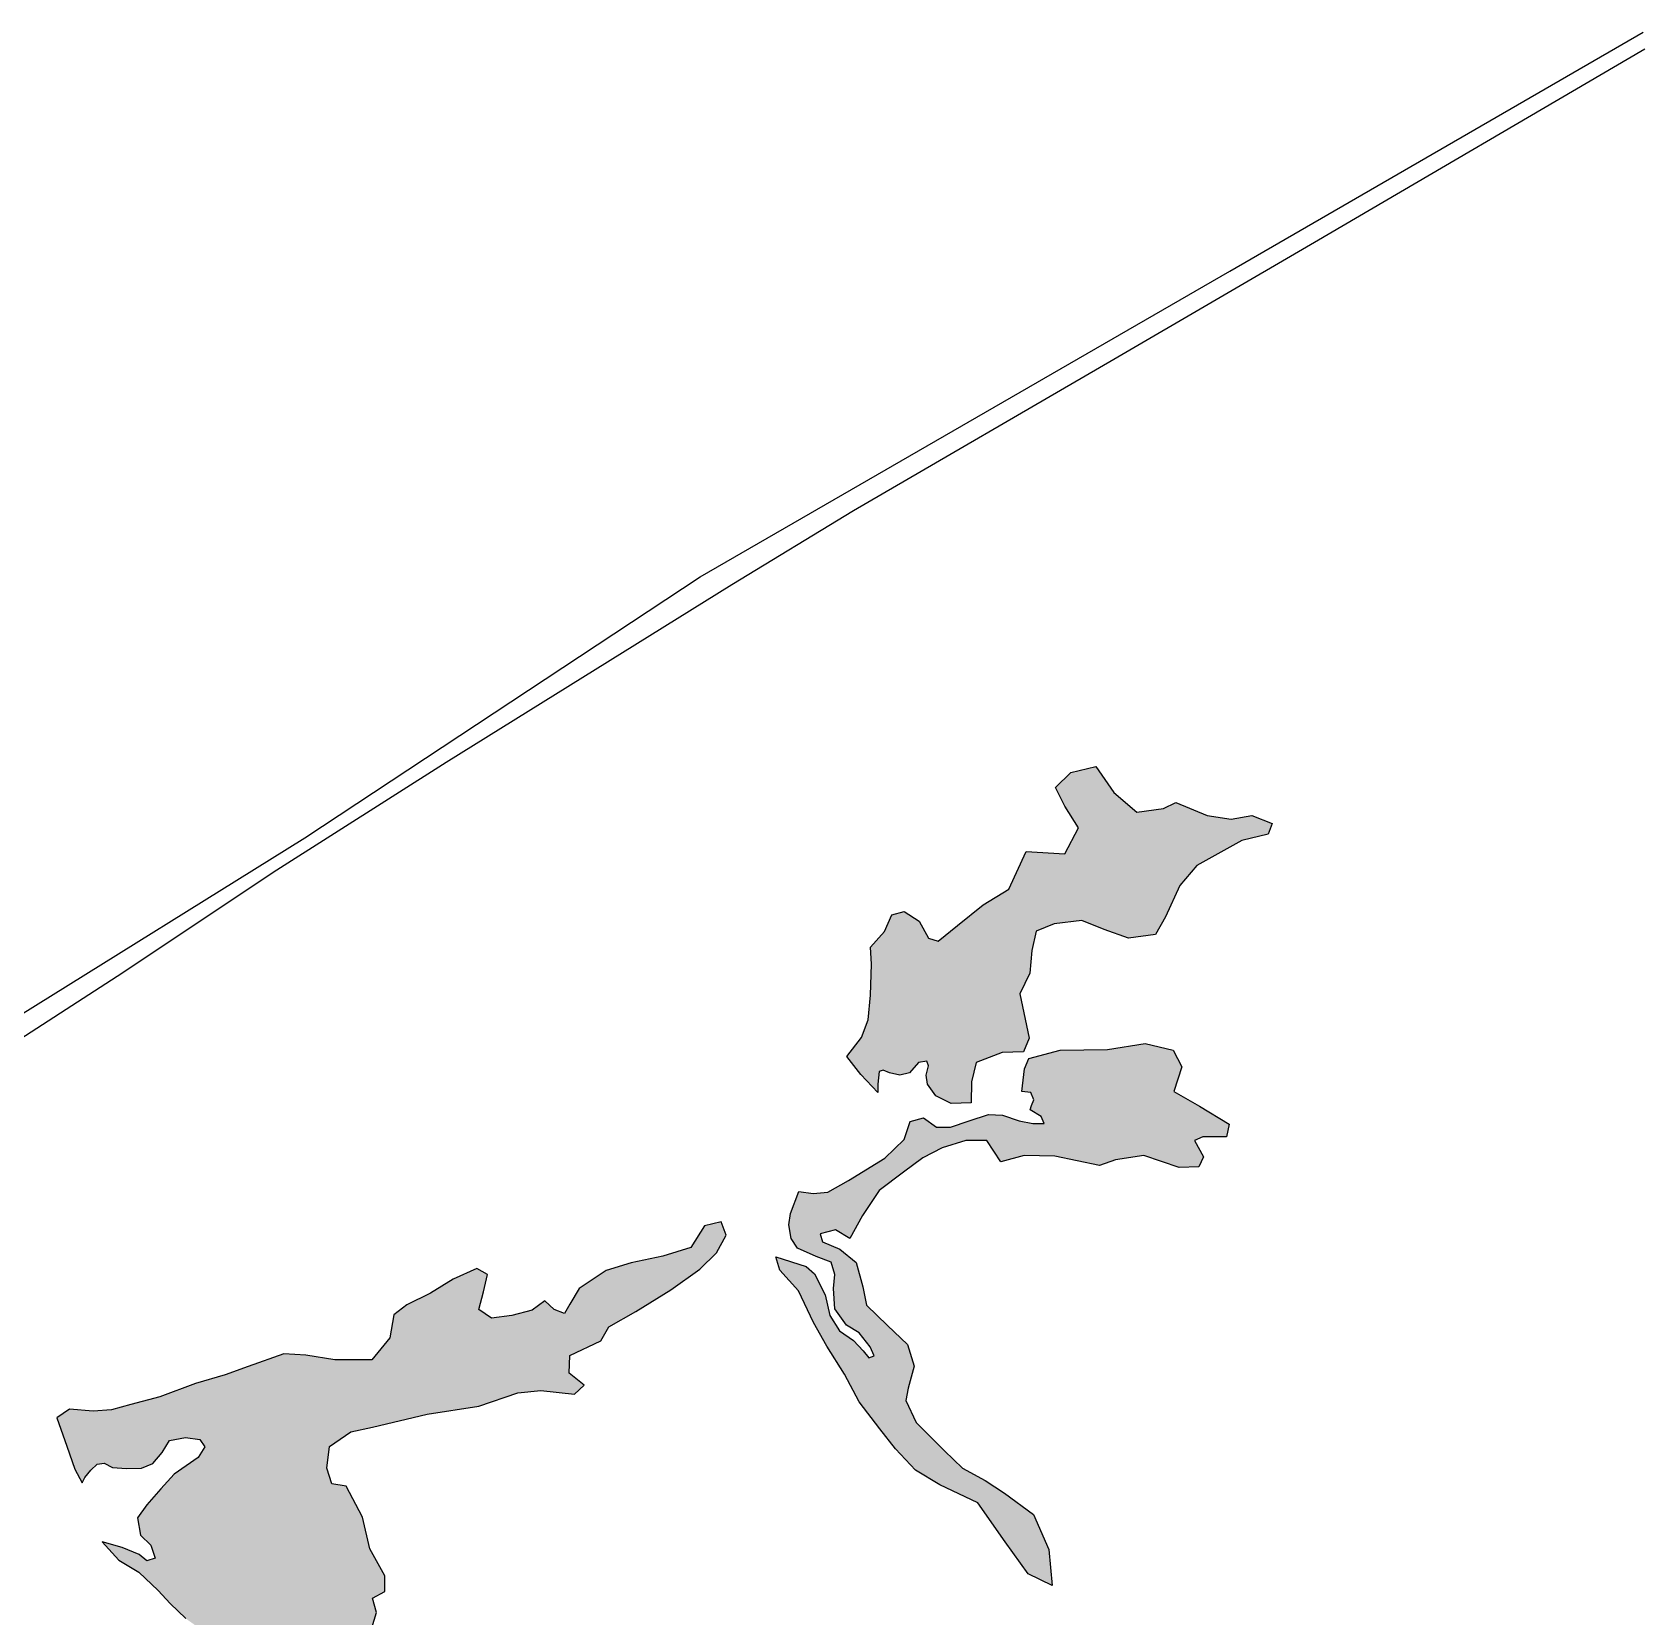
# Model space of a CAD drawing. Header units: millimetres. Extents: x 2240546 to 2245671, y 376439 to 383894.
# Drawn here: x 2244195 to 2245671, y 382443 to 383894 of the extents above; entities that cross this region are included whole.
import ezdxf

# ---------------------------------------------------------------- set-up
doc = ezdxf.new("R2010")
doc.units = ezdxf.units.MM
doc.layers.add('благоустройство_внутридворовые_дороги', color=7, linetype='Continuous', true_color=0x000000)
doc.layers.add('благоустройство_зеленые насаждения', color=7, linetype='Continuous', true_color=0x000000)
doc.layers.add('благоустройство_штриховка_зеленые насаждения', color=90, linetype='Continuous', transparency=0.5)

msp = doc.modelspace()

# ---------------------------------------------------------------- hatches: boundary and pattern name
at = {"layer": 'благоустройство_штриховка_зеленые насаждения'}
h = msp.add_hatch(color=256, dxfattribs=at)
h.dxf.hatch_style = 1
h.paths.add_polyline_path([(2244969.08271355, 382922.9068559471), (2244953.371644028, 382939.440662501), (2244940.696665358, 382956.1137484036), (2244954.038649834, 382973.4532785016), (2244960.242551171, 382989.6763273689), (2244962.376222404, 383012.0740940281), (2244963.087134754, 383040.5155360812), (2244962.376222404, 383056.1575055153), (2244975.177315617, 383070.3782265418), (2244981.934252581, 383085.6652582808), (2244992.957597828, 383088.8649392321), (2245006.825526657, 383079.9772693957), (2245015.360211587, 383064.3345511479), (2245024.250819783, 383061.4905567054), (2245042.030167812, 383076.0669642406), (2245065.50055137, 383094.9093634398), (2245088.939172746, 383109.0596959782), (2245104.862301537, 383143.7410026152), (2245140.121125236, 383141.4661065866), (2245152.631687909, 383165.3450267495), (2245140.121125236, 383185.2440020831), (2245131.590177033, 383202.3004806015), (2245145.807489856, 383215.9453638906), (2245168.5548167, 383221.6311063347), (2245185.046862207, 383197.7521861717), (2245206.087438902, 383179.5590084528), (2245230.541515896, 383182.9698548682), (2245241.915179318, 383188.6555973123), (2245270.348870782, 383176.7165116377), (2245292.527280909, 383173.3049164085), (2245311.294059101, 383176.7165116377), (2245330.060837293, 383169.324971579), (2245326.272730092, 383159.4144222249), (2245302.224087999, 383153.6897414683), (2245260.997710958, 383130.7925160695), (2245245.53793634, 383112.4735376484), (2245232.367841316, 383083.8516314931), (2245223.207254579, 383067.8225253747), (2245198.585959043, 383064.3884657345), (2245176.254343101, 383072.4022699799), (2245155.641621671, 383080.4168230392), (2245130.447672691, 383077.554108254), (2245113.842591186, 383070.6852401599), (2245109.834951261, 383052.9391042214), (2245108.11699093, 383032.3310023114), (2245098.955470012, 383013.4399302216), (2245107.544337486, 382972.7965688844), (2245102.390456493, 382960.20227122), (2245082.92304195, 382959.6301775512), (2245058.874399858, 382950.4706883407), (2245054.865825752, 382932.7253012159), (2245054.32026358, 382913.5040022833), (2245036.097179196, 382912.9161835267), (2245021.989165644, 382919.968510978), (2245014.346624333, 382930.547002155), (2245013.171423628, 382938.7749671194), (2245015.522759221, 382947.5907508404), (2245013.759023981, 382951.7047333226), (2245006.117416852, 382950.5290958096), (2244997.887275189, 382941.1262421457), (2244989.069533173, 382938.7749671194), (2244979.664190806, 382941.1262421457), (2244973.785384734, 382943.4767683581), (2244970.258848437, 382942.3011308451), (2244969.08271355, 382930.547002155)])
h = msp.add_hatch(color=256, dxfattribs=at)
h.dxf.hatch_style = 1
h.paths.add_polyline_path([(2245100.760309251, 382924.0824934603), (2245103.253640476, 382944.7482540252), (2245107.15198113, 382954.1481124343), (2245135.816415499, 382961.7133772719), (2245179.385720496, 382962.4015370646), (2245213.783228575, 382967.9038201515), (2245239.236880096, 382961.9425142648), (2245247.263370126, 382946.582098783), (2245240.03840808, 382924.1079531261), (2245263.496647275, 382910.6218183419), (2245290.473949312, 382894.2048267255), (2245288.128218811, 382882.4784041425), (2245266.429043947, 382882.4784041425), (2245258.805186272, 382878.9604773675), (2245267.015710117, 382864.3024491387), (2245262.909981104, 382854.9213110722), (2245244.729869083, 382854.3349899431), (2245212.474439872, 382865.4750913971), (2245186.669535995, 382861.3708434929), (2245172.008486817, 382856.0939533305), (2245130.95586759, 382864.8887702678), (2245102.805233212, 382865.4750913971), (2245081.692724519, 382859.6118801055), (2245068.78980549, 382878.9604773675), (2245049.436361127, 382878.9604773675), (2245027.737186263, 382872.5109449469), (2245010.143740413, 382863.1298068804), (2244992.549360381, 382850.230742039), (2244970.263519346, 382833.2274292936), (2244955.015803997, 382810.3609052565), (2244943.286217309, 382789.253344607), (2244930.259986282, 382797.306087165), (2244916.175327274, 382793.6129379837), (2244918.253881781, 382786.2258908072), (2244934.184484026, 382779.5314963058), (2244949.193048834, 382767.2973780324), (2244955.196101085, 382745.1377341306), (2244958.466671568, 382728.4938519624), (2244977.952769747, 382709.6027798726), (2244996.258062129, 382692.4826521896), (2245002.163025291, 382672.4107008907), (2244996.848465027, 382652.338749592), (2244994.486853435, 382641.1222691403), (2245003.934233984, 382621.0503178415), (2245029.916632404, 382595.0747193112), (2245046.449781911, 382579.1354708371), (2245067.117620066, 382567.9189903856), (2245084.832509551, 382556.1116959226), (2245111.404376687, 382536.6305586351), (2245125.575914601, 382504.7513128733), (2245128.528863273, 382471.6919367162), (2245106.680219321, 382482.3183519702), (2245085.422912449, 382511.8358393139), (2245060.622254007, 382547.2569738891), (2245025.782877936, 382563.7862875608), (2245003.343831087, 382577.3645264305), (2244985.038538704, 382596.8456637179), (2244970.867000789, 382615.1466706101), (2244951.971305509, 382639.9413899312), (2244938.390170492, 382665.3261744502), (2244922.446489702, 382690.7117077828), (2244910.046160481, 382712.5546034884), (2244896.465025464, 382741.4812768208), (2244879.340538878, 382760.3730977242), (2244875.615956039, 382772.4552068161), (2244903.244382791, 382763.6401719088), (2244910.88598992, 382757.1749144003), (2244920.879866822, 382737.7806395023), (2244924.994937654, 382718.9741833609), (2244933.811745488, 382704.8695284583), (2244946.744558335, 382696.054493551), (2244955.562300351, 382686.6508910735), (2244960.853506069, 382680.1863823788), (2244965.556177253, 382681.9490898347), (2244962.028706774, 382690.1770547992), (2244952.035764053, 382703.1068210023), (2244940.278151911, 382710.1591484537), (2244929.697608838, 382724.8516221129), (2244928.521473951, 382743.6580782542), (2244929.697608838, 382756.5870956437), (2244926.170138359, 382767.754154391), (2244912.649725159, 382773.0430255726), (2244895.60184148, 382780.6831717804), (2244889.723969591, 382789.4989555015), (2244887.372633999, 382801.8409029481), (2244889.136369239, 382812.419394125), (2244896.777976368, 382832.4007389658), (2244909.710789215, 382830.6380315098), (2244923.231202414, 382831.813669023), (2244942.041887151, 382842.3921601999), (2244975.549119974, 382862.9613237974), (2244993.184604005, 382880.0050724827), (2244998.474875542, 382896.4602535978), (2245010.820088036, 382899.9871661372), (2245022.576765996, 382891.1713824163), (2245035.509578844, 382891.1713824163), (2245052.556528341, 382897.0480723544), (2245070.192012372, 382902.9255111063), (2245083.124825219, 382902.3376923498), (2245098.408973658, 382897.0480723544), (2245110.753251971, 382894.6975461419), (2245121.334729226, 382894.6975461419), (2245118.395793282, 382901.1620548366), (2245108.401916379, 382907.0394935885), (2245109.578051266, 382911.1534760707), (2245111.929386858, 382916.4423472524), (2245108.990450914, 382922.9068559471)])
h = msp.add_hatch(color=256, dxfattribs=at)
h.dxf.hatch_style = 1
h.paths.add_polyline_path([(2244449.528163341, 382354.7759092571), (2244449.837377517, 382333.1239610458), (2244448.331476455, 382316.5624483848), (2244448.331476455, 382299.6235336178), (2244448.331476455, 382282.6853676644), (2244452.472704377, 382277.4159656391), (2244456.613932299, 382260.4777996858), (2244467.156173918, 382252.9499755333), (2244481.463168194, 382252.5733222408), (2244495.769228288, 382257.8427242662), (2244503.676143048, 382260.1011463933), (2244507.064420439, 382266.8764127747), (2244503.299667783, 382273.2757746773), (2244495.392753023, 382277.7926189315), (2244491.628000367, 382287.9555185036), (2244499.158439861, 382293.2249205288), (2244511.958598892, 382293.2249205288), (2244530.030345825, 382298.1184180755), (2244537.560785319, 382307.9046643551), (2244549.985403267, 382308.2813176475), (2244571.445427589, 382298.4943225542), (2244586.505372397, 382288.7080762746), (2244602.318267735, 382283.0620209569), (2244615.119360948, 382283.0620209569), (2244637.332335802, 382274.4049857409), (2244654.651132203, 382268.3822771306), (2244676.111156526, 382267.6297193595), (2244692.677002396, 382272.5224680925), (2244702.626972754, 382273.2368363647), (2244732.746862368, 382272.4835297799), (2244750.442134034, 382270.9776654239), (2244769.266831498, 382273.2368363647), (2244783.197350508, 382264.9557056274), (2244791.479806352, 382251.4051728648), (2244795.244559008, 382237.4779868097), (2244790.726855821, 382221.6690319199), (2244778.302237873, 382216.7755343732), (2244770.396257294, 382205.8600770301), (2244766.631504638, 382190.0511221404), (2244773.40805942, 382171.2304385386), (2244787.133992616, 382133.4939719948), (2244796.164728082, 382111.8240522547), (2244806.400558071, 382088.3479938637), (2244825.065510446, 382038.9876922142), (2244829.28053873, 382021.5313471786), (2244840.117981799, 382029.356450371), (2244834.097180094, 382057.6481296836), (2244825.065510446, 382078.7167520205), (2244834.698793174, 382087.1439014298), (2244844.934623163, 382075.1044747191), (2244877.44788655, 382063.6678430389), (2244903.338735153, 382055.2406936296), (2244912.972017881, 382034.1720712926), (2244908.155376517, 382016.1136800401), (2244910.563697198, 381998.0552887877), (2244921.478677357, 381982.867849271), (2244931.714507345, 381981.0617106203), (2244934.725375289, 381998.5188044696), (2244932.918667686, 382016.577195722), (2244942.551950414, 382030.4220122698), (2244940.746176993, 382043.0627363839), (2244929.907799743, 382059.3157377993), (2244920.274517016, 382085.1992322442), (2244904.620432583, 382118.9085786951), (2244899.782305038, 382145.7647821398), (2244887.740701629, 382164.4252196092), (2244871.484069935, 382165.0265170124), (2244865.46326823, 382169.8421379339), (2244859.441532344, 382163.8231733922), (2244851.012409957, 382163.2211271753), (2244847.399928934, 382179.473379777), (2244861.248239946, 382186.0951393493), (2244875.096550958, 382180.075425994), (2244886.536541288, 382174.6577588555), (2244893.761503333, 382184.8910469156), (2244890.75063539, 382193.3181963249), (2244897.373984356, 382203.5514843849), (2244908.211427425, 382220.4065320173), (2244907.609814345, 382236.0567384021), (2244895.568210936, 382245.6879802452), (2244876.300711299, 382250.5036011668), (2244863.656560628, 382252.9117860345), (2244844.389060991, 382257.1253607391), (2244836.562485866, 382270.9701772869), (2244838.970806547, 382287.2231787024), (2244855.227438241, 382299.2618565995), (2244867.269041651, 382311.3012833102), (2244880.515739583, 382325.7473972612), (2244900.384852299, 382329.3596745627), (2244928.683087402, 382334.1752954843), (2244947.348039778, 382338.3888701888), (2244956.981322506, 382347.4180658151), (2244944.939719096, 382354.6411227906), (2244922.662285698, 382355.8452152244), (2244913.63061605, 382343.8065373274), (2244903.394786061, 382342.0003986766), (2244892.557342992, 382347.4180658151), (2244877.504871639, 382351.0295943029), (2244864.259107889, 382341.3983524598), (2244855.829051321, 382329.9617207795), (2244838.970806547, 382330.5630181828), (2244824.519948275, 382325.146099858), (2244813.080892127, 382319.1263865026), (2244795.01755283, 382322.1358687734), (2244778.158373876, 382317.9222940688), (2244763.708449784, 382314.3107655811), (2244761.300129103, 382306.4856623886), (2244765.515157387, 382296.8544205455), (2244762.504289443, 382291.436753407), (2244752.268459454, 382289.6306147563), (2244735.410214681, 382297.4557179487), (2244711.92768676, 382302.8733850872), (2244686.6403196, 382302.8733850872), (2244667.372819963, 382298.6598103825), (2244640.880358281, 382298.6598103825), (2244631.745928635, 382306.006421619), (2244622.112645907, 382319.8512381668), (2244620.305938305, 382339.113721853), (2244606.457627293, 382354.1626308346), (2244585.986901497, 382367.4054011656), (2244564.913628439, 382384.2596999842), (2244540.829487439, 382393.2888956105), (2244519.15366712, 382392.6875982073), (2244511.198174906, 382391.5591359574), (2244497.349863895, 382398.7821929329), (2244488.318194247, 382414.4331481315), (2244486.511486644, 382427.6759184623), (2244505.778986281, 382433.0935856008), (2244509.994014566, 382446.9384021485), (2244506.380599361, 382460.1811724795), (2244517.820589691, 382466.2008858349), (2244517.820589691, 382480.6477485996), (2244503.972278679, 382505.3278994244), (2244497.349863895, 382534.2216249538), (2244482.297392542, 382562.5133042663), (2244469.05069461, 382564.9207403202), (2244464.686197238, 382579.1137552398), (2244467.102925556, 382599.04642719), (2244486.435817919, 382612.3348751566), (2244506.373125907, 382616.5626773217), (2244556.51907078, 382628.6432887861), (2244603.64387171, 382635.8910566138), (2244639.289446674, 382647.9716680782), (2244660.434651731, 382650.3880898965), (2244691.246770059, 382646.7638315759), (2244700.309267706, 382655.2201847197), (2244686.414247605, 382666.092210868), (2244687.017729048, 382682.4006244974), (2244715.41405324, 382695.6890724641), (2244722.745512011, 382708.6285732455), (2244747.516276635, 382722.5205650566), (2244779.536292031, 382742.4532370067), (2244806.12030353, 382761.1780724545), (2244821.224154882, 382776.2786495816), (2244830.28665253, 382792.587063211), (2244825.453195893, 382804.6669258617), (2244810.349344542, 382801.0426675411), (2244797.661287326, 382781.1107444046), (2244772.287041259, 382773.2579351052), (2244743.287235624, 382767.2180037799), (2244720.328783693, 382759.9702359522), (2244695.558019069, 382743.661073509), (2244687.099937046, 382729.16478904), (2244682.26648041, 382720.7091847099), (2244672.599567138, 382724.332694217), (2244664.141485115, 382732.1855035163), (2244652.66225915, 382723.7291503727), (2244633.933782412, 382718.8970555495), (2244615.204371492, 382716.4806337312), (2244603.725145526, 382724.332694217), (2244607.954186538, 382740.6411078464), (2244611.579746106, 382756.3459776315), (2244601.912832833, 382761.7816162988), (2244580.163212152, 382752.1174266528), (2244559.62148854, 382739.4332713441), (2244537.871867858, 382728.5612451957), (2244525.788226268, 382719.5005993939), (2244522.163600882, 382698.3600909414), (2244505.85091828, 382678.4274189913), (2244472.017656009, 382678.4274189913), (2244445.434578692, 382682.65596997), (2244425.309500162, 382683.8398444338), (2244392.68506914, 382672.3635256274), (2244371.538929902, 382664.5114651418), (2244344.352371142, 382656.659404656), (2244311.727005939, 382644.5787931916), (2244285.143928621, 382637.3310253639), (2244267.623348951, 382632.4989305409), (2244250.707184907, 382631.2903452249), (2244228.956630044, 382633.1024743852), (2244217.477404078, 382625.2504138995), (2244226.539901725, 382599.277810624), (2244233.79008668, 382578.1373021716), (2244240.626429096, 382565.7594116672), (2244243.155259231, 382570.45597121), (2244248.575382038, 382577.3195976083), (2244254.357033201, 382582.7387623742), (2244260.861741079, 382583.8222958018), (2244268.450099845, 382579.848341482), (2244281.097053061, 382578.7648080543), (2244294.828591348, 382579.125736259), (2244305.307308605, 382583.4613675972), (2244313.980252441, 382593.5763430923), (2244320.484026137, 382604.4139238104), (2244335.299215312, 382607.3043447024), (2244348.307696885, 382605.4982060516), (2244353.00569716, 382598.6338308398), (2244346.86251764, 382588.8797835493), (2244324.820498055, 382573.7073203068), (2244312.534139014, 382560.3402469013), (2244299.887185798, 382545.5287118634), (2244291.215176143, 382533.6068489039), (2244294.105534634, 382517.7117804383), (2244303.500601002, 382508.680338371), (2244307.475544564, 382496.7584754116), (2244299.887185798, 382494.2297315378), (2244292.660355389, 382500.0098245083), (2244277.1221095, 382506.5125227019), (2244259.055033477, 382511.5700104494), (2244274.143937919, 382494.8579862342), (2244292.345536122, 382483.8436854824), (2244310.307049601, 382467.0837371902), (2244321.084705035, 382455.3513240976), (2244335.45335531, 382441.4645739824), (2244387.52278051, 382404.3915563793), (2244398.61525521, 382399.3288269358), (2244412.841909851, 382405.8382644528), (2244428.033574292, 382421.7490580061), (2244441.296153315, 382429.945572795), (2244451.423618215, 382425.1239613638), (2244448.800435719, 382411.1563393688), (2244457.532233009, 382413.7023059577), (2244470.266065132, 382409.337470885), (2244477.906738079, 382401.6988223046), (2244486.638535369, 382386.0576016842), (2244496.825787905, 382370.7803045233), (2244507.740768063, 382359.8685912486), (2244519.383475843, 382354.7759092571), (2244535.391615178, 382355.1398327166), (2244551.764085415, 382355.5037561761), (2244562.679065573, 382353.3209642329), (2244576.868352942, 382344.5912940877), (2244589.966515968, 382337.3165689667), (2244599.06264416, 382327.4951284431), (2244604.520134239, 382318.7654582979), (2244608.885565793, 382314.0366997659), (2244602.700348091, 382311.8546566365), (2244591.785367933, 382311.1268097175), (2244577.232683844, 382320.9482502411), (2244565.953372784, 382327.1319537974), (2244547.762050581, 382330.0418438457), (2244538.302525668, 382334.0427554589), (2244526.296421167, 382331.8599635158), (2244519.746872564, 382329.3139969268), (2244509.196223308, 382332.9517338942), (2244497.190118807, 382339.4986120962), (2244488.821718237, 382342.4085021446), (2244478.997862422, 382344.5912940877), (2244469.902668412, 382338.7715139909), (2244469.902668412, 382326.4041068784), (2244474.995827589, 382307.8529962096), (2244479.362193325, 382294.3945675323), (2244482.999897256, 382283.1189307983), (2244481.181045291, 382275.4802822178), (2244475.723555211, 382275.1163587583), (2244472.08585128, 382281.3000623146), (2244470.630396035, 382291.1215028382), (2244466.991757921, 382290.7575793788), (2244459.715415877, 382292.9396225081), (2244458.987688254, 382299.8511729834), (2244459.351084975, 382312.5817547417), (2244460.80654022, 382324.9491618542), (2244458.987688254, 382339.4986120962), (2244453.530198175, 382348.9561291604)])

# ---------------------------------------------------------------- linework, layer by layer
at = {"layer": 'благоустройство_внутридворовые_дороги'}
for points in [[(2244097.10621071, 382966.6345809256), (2244105.42790219, 382959.2063489954), (2244116.127086352, 382956.5323352634), (2244126.529200701, 382958.0179816495), (2244181.808474569, 382992.4843787538), (2244444.555513617, 383156.2289687338), (2244806.495844614, 383395.0436300293), (2245291.260530388, 383675.068504635), (2245669.695064718, 383893.6716457718)], [(2244122.079692785, 382908.5595854048), (2244119.641478286, 382915.0862456369), (2244120.117911004, 382921.3935034542), (2244123.807929116, 382927.9381352151), (2244130.115524634, 382934.7208897334), (2244139.04256592, 382941.2655214943), (2244162.356048039, 382958.3572040177), (2244272.519395768, 383029.4330932823), (2244418.698295559, 383126.9780590683), (2244573.983599542, 383225.3362365352), (2244835.487242613, 383388.1081175157), (2244946.818358697, 383455.7507057147), (2245185.133741115, 383594.5186146437), (2245368.646377102, 383701.375605995), (2245671.050273049, 383878.4320788071)]]:
    msp.add_lwpolyline(points, dxfattribs=at)
at = {"layer": 'благоустройство_зеленые насаждения'}
for points in [[(2244969.08271355, 382922.9068559471), (2244953.371644028, 382939.440662501), (2244940.696665358, 382956.1137484036), (2244954.038649834, 382973.4532785016), (2244960.242551171, 382989.6763273689), (2244962.376222404, 383012.0740940281), (2244963.087134754, 383040.5155360812), (2244962.376222404, 383056.1575055153), (2244975.177315617, 383070.3782265418), (2244981.934252581, 383085.6652582808), (2244992.957597828, 383088.8649392321), (2245006.825526657, 383079.9772693957), (2245015.360211587, 383064.3345511479), (2245024.250819783, 383061.4905567054), (2245042.030167812, 383076.0669642406), (2245065.50055137, 383094.9093634398), (2245088.939172746, 383109.0596959782), (2245104.862301537, 383143.7410026152), (2245140.121125236, 383141.4661065866), (2245152.631687909, 383165.3450267495), (2245140.121125236, 383185.2440020831), (2245131.590177033, 383202.3004806015), (2245145.807489856, 383215.9453638906), (2245168.5548167, 383221.6311063347), (2245185.046862207, 383197.7521861717), (2245206.087438902, 383179.5590084528), (2245230.541515896, 383182.9698548682), (2245241.915179318, 383188.6555973123), (2245270.348870782, 383176.7165116377), (2245292.527280909, 383173.3049164085), (2245311.294059101, 383176.7165116377), (2245330.060837293, 383169.324971579), (2245326.272730092, 383159.4144222249), (2245302.224087999, 383153.6897414683), (2245260.997710958, 383130.7925160695), (2245245.53793634, 383112.4735376484), (2245232.367841316, 383083.8516314931), (2245223.207254579, 383067.8225253747), (2245198.585959043, 383064.3884657345), (2245176.254343101, 383072.4022699799), (2245155.641621671, 383080.4168230392), (2245130.447672691, 383077.554108254), (2245113.842591186, 383070.6852401599), (2245109.834951261, 383052.9391042214), (2245108.11699093, 383032.3310023114), (2245098.955470012, 383013.4399302216), (2245107.544337486, 382972.7965688844), (2245102.390456493, 382960.20227122), (2245082.92304195, 382959.6301775512), (2245058.874399858, 382950.4706883407), (2245054.865825752, 382932.7253012159), (2245054.32026358, 382913.5040022833), (2245036.097179196, 382912.9161835267), (2245021.989165644, 382919.968510978), (2245014.346624333, 382930.547002155), (2245013.171423628, 382938.7749671194), (2245015.522759221, 382947.5907508404), (2245013.759023981, 382951.7047333226), (2245006.117416852, 382950.5290958096), (2244997.887275189, 382941.1262421457), (2244989.069533173, 382938.7749671194), (2244979.664190806, 382941.1262421457), (2244973.785384734, 382943.4767683581), (2244970.258848437, 382942.3011308451), (2244969.08271355, 382930.547002155)], [(2245100.760309251, 382924.0824934603), (2245103.253640476, 382944.7482540252), (2245107.15198113, 382954.1481124343), (2245135.816415499, 382961.7133772719), (2245179.385720496, 382962.4015370646), (2245213.783228575, 382967.9038201515), (2245239.236880096, 382961.9425142648), (2245247.263370126, 382946.582098783), (2245240.03840808, 382924.1079531261), (2245263.496647275, 382910.6218183419), (2245290.473949312, 382894.2048267255), (2245288.128218811, 382882.4784041425), (2245266.429043947, 382882.4784041425), (2245258.805186272, 382878.9604773675), (2245267.015710117, 382864.3024491387), (2245262.909981104, 382854.9213110722), (2245244.729869083, 382854.3349899431), (2245212.474439872, 382865.4750913971), (2245186.669535995, 382861.3708434929), (2245172.008486817, 382856.0939533305), (2245130.95586759, 382864.8887702678), (2245102.805233212, 382865.4750913971), (2245081.692724519, 382859.6118801055), (2245068.78980549, 382878.9604773675), (2245049.436361127, 382878.9604773675), (2245027.737186263, 382872.5109449469), (2245010.143740413, 382863.1298068804), (2244992.549360381, 382850.230742039), (2244970.263519346, 382833.2274292936), (2244955.015803997, 382810.3609052565), (2244943.286217309, 382789.253344607), (2244930.259986282, 382797.306087165), (2244916.175327274, 382793.6129379837), (2244918.253881781, 382786.2258908072), (2244934.184484026, 382779.5314963058), (2244949.193048834, 382767.2973780324), (2244955.196101085, 382745.1377341306), (2244958.466671568, 382728.4938519624), (2244977.952769747, 382709.6027798726), (2244996.258062129, 382692.4826521896), (2245002.163025291, 382672.4107008907), (2244996.848465027, 382652.338749592), (2244994.486853435, 382641.1222691403), (2245003.934233984, 382621.0503178415), (2245029.916632404, 382595.0747193112), (2245046.449781911, 382579.1354708371), (2245067.117620066, 382567.9189903856), (2245084.832509551, 382556.1116959226), (2245111.404376687, 382536.6305586351), (2245125.575914601, 382504.7513128733), (2245128.528863273, 382471.6919367162), (2245106.680219321, 382482.3183519702), (2245085.422912449, 382511.8358393139), (2245060.622254007, 382547.2569738891), (2245025.782877936, 382563.7862875608), (2245003.343831087, 382577.3645264305), (2244985.038538704, 382596.8456637179), (2244970.867000789, 382615.1466706101), (2244951.971305509, 382639.9413899312), (2244938.390170492, 382665.3261744502), (2244922.446489702, 382690.7117077828), (2244910.046160481, 382712.5546034884), (2244896.465025464, 382741.4812768208), (2244879.340538878, 382760.3730977242), (2244875.615956039, 382772.4552068161), (2244903.244382791, 382763.6401719088), (2244910.88598992, 382757.1749144003), (2244920.879866822, 382737.7806395023), (2244924.994937654, 382718.9741833609), (2244933.811745488, 382704.8695284583), (2244946.744558335, 382696.054493551), (2244955.562300351, 382686.6508910735), (2244960.853506069, 382680.1863823788), (2244965.556177253, 382681.9490898347), (2244962.028706774, 382690.1770547992), (2244952.035764053, 382703.1068210023), (2244940.278151911, 382710.1591484537), (2244929.697608838, 382724.8516221129), (2244928.521473951, 382743.6580782542), (2244929.697608838, 382756.5870956437), (2244926.170138359, 382767.754154391), (2244912.649725159, 382773.0430255726), (2244895.60184148, 382780.6831717804), (2244889.723969591, 382789.4989555015), (2244887.372633999, 382801.8409029481), (2244889.136369239, 382812.419394125), (2244896.777976368, 382832.4007389658), (2244909.710789215, 382830.6380315098), (2244923.231202414, 382831.813669023), (2244942.041887151, 382842.3921601999), (2244975.549119974, 382862.9613237974), (2244993.184604005, 382880.0050724827), (2244998.474875542, 382896.4602535978), (2245010.820088036, 382899.9871661372), (2245022.576765996, 382891.1713824163), (2245035.509578844, 382891.1713824163), (2245052.556528341, 382897.0480723544), (2245070.192012372, 382902.9255111063), (2245083.124825219, 382902.3376923498), (2245098.408973658, 382897.0480723544), (2245110.753251971, 382894.6975461419), (2245121.334729226, 382894.6975461419), (2245118.395793282, 382901.1620548366), (2245108.401916379, 382907.0394935885), (2245109.578051266, 382911.1534760707), (2245111.929386858, 382916.4423472524), (2245108.990450914, 382922.9068559471)]]:
    msp.add_lwpolyline(points, close=True, dxfattribs=at)
msp.add_lwpolyline([(2244505.778986281, 382433.0935856008), (2244509.994014566, 382446.9384021485), (2244506.380599361, 382460.1811724795), (2244517.820589691, 382466.2008858349), (2244517.820589691, 382480.6477485996), (2244503.972278679, 382505.3278994244), (2244497.349863895, 382534.2216249538), (2244482.297392542, 382562.5133042663), (2244469.05069461, 382564.9207403202), (2244464.686197238, 382579.1137552398), (2244467.102925556, 382599.04642719), (2244486.435817919, 382612.3348751566), (2244506.373125907, 382616.5626773217), (2244556.51907078, 382628.6432887861), (2244603.64387171, 382635.8910566138), (2244639.289446674, 382647.9716680782), (2244660.434651731, 382650.3880898965), (2244691.246770059, 382646.7638315759), (2244700.309267706, 382655.2201847197), (2244686.414247605, 382666.092210868), (2244687.017729048, 382682.4006244974), (2244715.41405324, 382695.6890724641), (2244722.745512011, 382708.6285732455), (2244747.516276635, 382722.5205650566), (2244779.536292031, 382742.4532370067), (2244806.12030353, 382761.1780724545), (2244821.224154882, 382776.2786495816), (2244830.28665253, 382792.587063211), (2244825.453195893, 382804.6669258617), (2244810.349344542, 382801.0426675411), (2244797.661287326, 382781.1107444046), (2244772.287041259, 382773.2579351052), (2244743.287235624, 382767.2180037799), (2244720.328783693, 382759.9702359522), (2244695.558019069, 382743.661073509), (2244687.099937046, 382729.16478904), (2244682.26648041, 382720.7091847099), (2244672.599567138, 382724.332694217), (2244664.141485115, 382732.1855035163), (2244652.66225915, 382723.7291503727), (2244633.933782412, 382718.8970555495), (2244615.204371492, 382716.4806337312), (2244603.725145526, 382724.332694217), (2244607.954186538, 382740.6411078464), (2244611.579746106, 382756.3459776315), (2244601.912832833, 382761.7816162988), (2244580.163212152, 382752.1174266528), (2244559.62148854, 382739.4332713441), (2244537.871867858, 382728.5612451957), (2244525.788226268, 382719.5005993939), (2244522.163600882, 382698.3600909414), (2244505.85091828, 382678.4274189913), (2244472.017656009, 382678.4274189913), (2244445.434578692, 382682.65596997), (2244425.309500162, 382683.8398444338), (2244392.68506914, 382672.3635256274), (2244371.538929902, 382664.5114651418), (2244344.352371142, 382656.659404656), (2244311.727005939, 382644.5787931916), (2244285.143928621, 382637.3310253639), (2244267.623348951, 382632.4989305409), (2244250.707184907, 382631.2903452249), (2244228.956630044, 382633.1024743852), (2244217.477404078, 382625.2504138995), (2244226.539901725, 382599.277810624), (2244233.79008668, 382578.1373021716), (2244240.626429096, 382565.7594116672), (2244243.155259231, 382570.45597121), (2244248.575382038, 382577.3195976083), (2244254.357033201, 382582.7387623742), (2244260.861741079, 382583.8222958018), (2244268.450099845, 382579.848341482), (2244281.097053061, 382578.7648080543), (2244294.828591348, 382579.125736259), (2244305.307308605, 382583.4613675972), (2244313.980252441, 382593.5763430923), (2244320.484026137, 382604.4139238104), (2244335.299215312, 382607.3043447024), (2244348.307696885, 382605.4982060516), (2244353.00569716, 382598.6338308398), (2244346.86251764, 382588.8797835493), (2244324.820498055, 382573.7073203068), (2244312.534139014, 382560.3402469013), (2244299.887185798, 382545.5287118634), (2244291.215176143, 382533.6068489039), (2244294.105534634, 382517.7117804383), (2244303.500601002, 382508.680338371), (2244307.475544564, 382496.7584754116), (2244299.887185798, 382494.2297315378), (2244292.660355389, 382500.0098245083), (2244277.1221095, 382506.5125227019), (2244259.055033477, 382511.5700104494), (2244274.143937919, 382494.8579862342), (2244292.345536122, 382483.8436854824), (2244310.307049601, 382467.0837371902), (2244321.084705035, 382455.3513240976), (2244335.45335531, 382441.4645739824)], dxfattribs=at)

doc.saveas('drawing.dxf')
